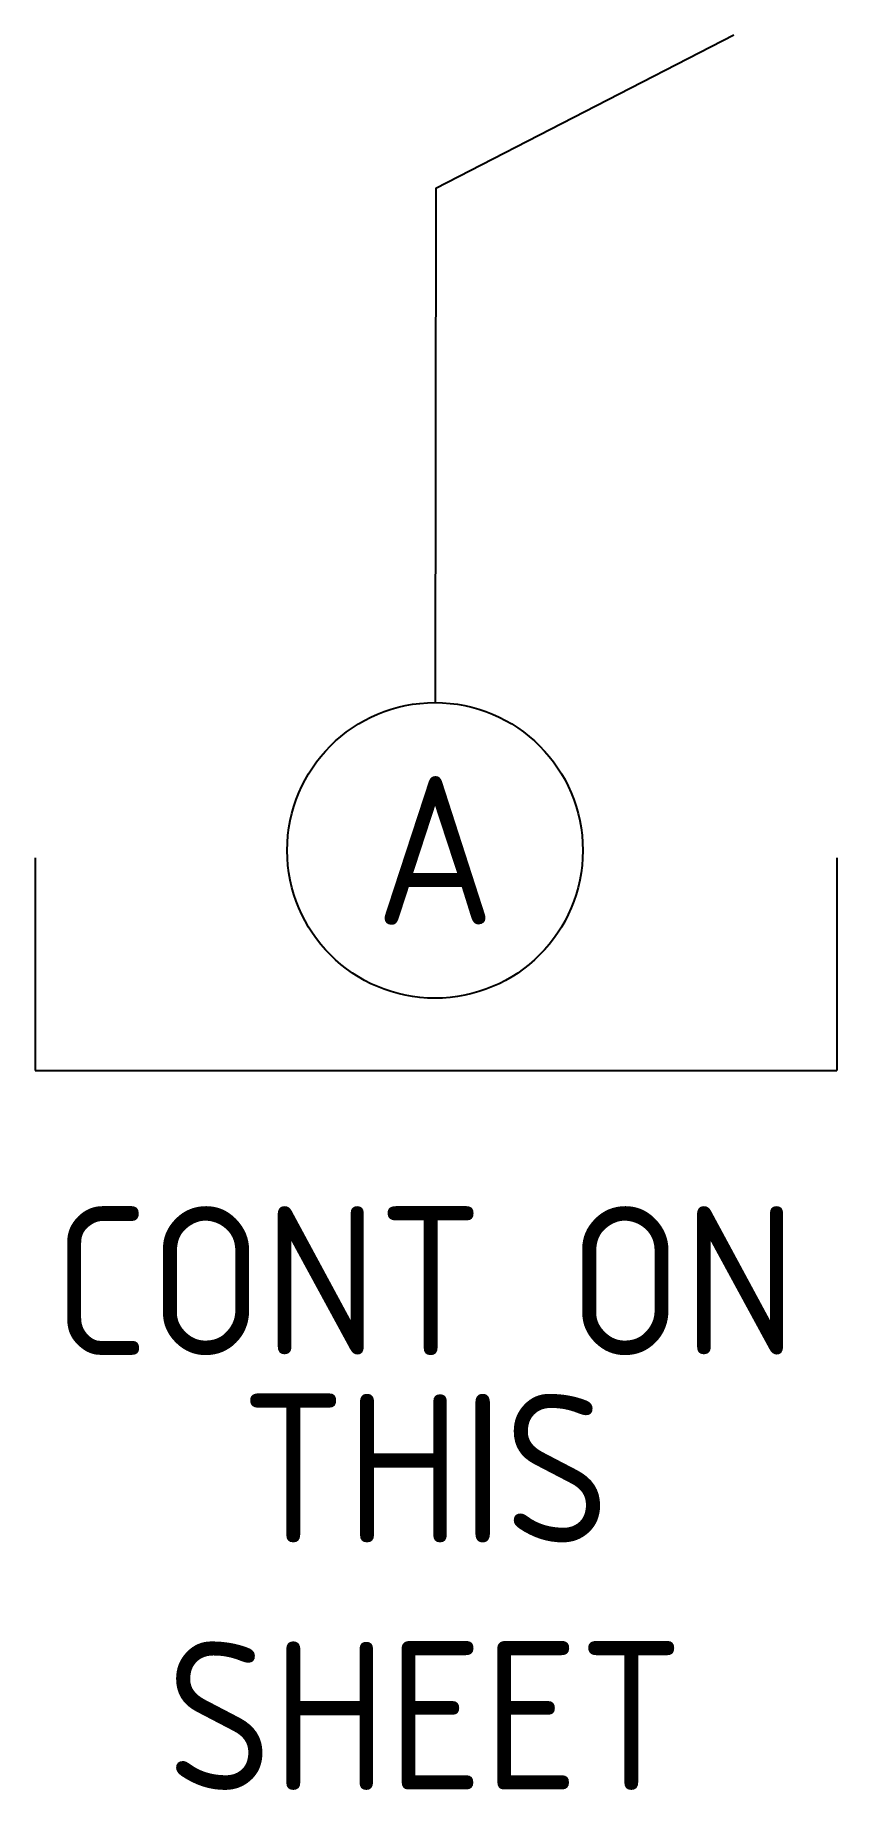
# Model space of a CAD drawing. Header units: millimetres. Extents: x 196.6 to 291.5, y 150.4 to 197.4.
# Drawn here: x 196.61 to 210.11, y 150.45 to 179.99 of the extents above.
import ezdxf

# ---------------------------------------------------------------- set-up
doc = ezdxf.new("R2010")
doc.units = ezdxf.units.MM
doc.header["$MEASUREMENT"] = 0
doc.styles.add('ISOCP', font='isocp.shx')

msp = doc.modelspace()

# ---------------------------------------------------------------- linework, layer by layer
for p, q in [((196.615, 166.14), (196.615, 162.555)), ((210.115, 166.14), (210.115, 162.555)), ((196.615, 162.555), (210.115, 162.555))]:
    msp.add_line(p, q)
msp.add_lwpolyline([(208.381, 179.988), (203.363, 177.405), (203.348, 168.751)])
msp.add_circle((203.348, 166.262), 2.489)

# ---------------------------------------------------------------- texts
at = {"char_height": 2.5, "width": 15.18029, "attachment_point": 5, "style": 'ISOCP'}
for s, insert in [('{A}', (203.348, 166.262)), ('{CONT ON }', (203.182, 159.015)), ('{THIS SHEET }', (203.182, 153.779))]:
    msp.add_mtext(s, dxfattribs=dict(at, insert=insert))

doc.saveas('drawing.dxf')
